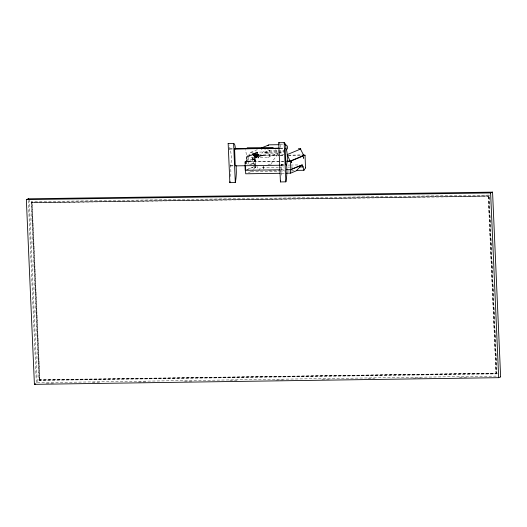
<?xml version="1.0" encoding="UTF-8"?>
<svg xmlns="http://www.w3.org/2000/svg" width="527" height="527" viewBox="0 0 527 527"><rect width="100%" height="100%" fill="white"/><g stroke="black" fill="none" stroke-linecap="round" stroke-linejoin="round"><path stroke-width="0.4" stroke-dasharray="2.63 1.98" d="M254.923 156.414L255.16 155.458L254.93 156.381M254.877 156.862C253.797 154.101 259.231 151.789 255.615 156.559L254.291 157.059M255.042 156.585L255.127 155.808M256.616 155.379L256.497 154.668L258.059 154.187L258.111 155.393L254.765 155.439L254.666 154.773M254.93 155.346L254.963 156.078L258.223 156.032L258.27 155.267L254.93 155.346C255.002 157.25 254.818 153.495 254.6 155.287L254.844 155.406M255.266 154.53L255.437 155.162L258.573 155.116L258.54 154.378L255.404 154.424L255.14 156.433L254.442 156.657L254.179 156.045L258.223 156.032M245.648 162.698L245.793 163.475L245.628 163.08M258.717 158.1L258.671 157L258.783 158.001M254.126 154.483L254.633 154.121L254.324 157.02M245.905 163.1L245.865 163.495M254.119 154.826L254.238 154.49M255.042 153.68L255.595 153.693L255.338 156.565L255.213 153.7M258.566 157.217L258.803 157.632M246.234 163.91L246.649 156.42L245.575 149.596M254.218 154.563L254.113 155.129M253.461 153.996L253.48 154.451M258.032 155.412L257.901 156.064L256.912 156.269L256.623 154.556L258.059 154.187M255.529 156.565L255.694 155.9L255.694 156.618M254.501 154.437L253.994 154.154L254.119 157.02L254.62 157.026L254.581 156.354L254.791 156.868L256.801 156.835L257.545 156.532L257.703 155.873L255.312 155.906M257.189 156.381L257.169 154.055L255.048 154.22M245.661 162.547L245.747 163.607M247.888 164.464L248.803 161.407L248.579 156.341L255.068 153.693M250.845 164.589L253.566 163.469L254.936 158.884L254.712 153.825L252.604 153.851L252.828 158.917L254.462 153.825M255.872 152.507L256.096 157.573L257.729 152.481L255.872 152.507L246.471 156.374L246.695 161.433L247.084 160.149M283.533 161.229L245.878 161.769L248.013 155.122L284.007 154.609M246.695 161.433L248.329 156.348L257.729 152.481M255.351 155.109C256.978 152.086 256.293 157.599 254.218 157.059L254.113 154.154M489.181 195.095L31.521 201.67L32.101 202.44L39.841 379.763L39.327 380.428L496.981 373.854M271.517 164.141C272.195 158.739 281.056 154.925 275.45 149.51M258.658 157.52L258.711 157.086L258.533 157.652M497.402 373.485L38.978 380.099L31.238 202.829L32.101 202.44M261.59 149.569L261.247 149.688M258.665 170.392L260.147 168.462L262.486 167.579L278.282 167.25M255.391 156.631L255.595 153.739L254.284 154.286M245.878 161.769L259.646 156.111L265.305 149.207M29.255 199.463L37.252 382.701L36.554 383.399M254.811 154.668L254.6 155.287M255.226 154.615C255.364 153.093 253.816 155.702 254.613 156.605M255.009 155.313L254.844 155.906M248.434 172.665L251.168 171.545L252.729 169.964M253.25 169.437L256.017 166.637M489.451 195.642L488.272 196.268L31.238 202.829M229.238 149.622A5.804 1.581 89.2 0 1 229.647 149.055L229.891 148.173A6.199 1.686 89.2 0 0 229.317 144.978M261.708 149.543L262.018 149.484M32.246 202.776L488.101 195.978L487.468 196.235M31.383 203.718L32.015 203.462L39.67 378.867L39.038 379.124M250.628 152.402L257.354 149.642M253.395 154.022L253.507 154.846L253.599 153.983M253.428 154.569L253.415 154.483M254.587 154.055L255.496 153.686M253.843 155.122L253.527 155.827L253.876 155.801M257.756 156.137C259.225 151.796 254.436 154.431 256.801 156.835M256.194 154.444L255.957 155.182M257.117 154.022L256.418 154.53L256.649 156.578M255.648 155.333L255.49 156.038M257.861 154.655L254.732 154.701M258.54 154.378L258.493 155.149L255.358 155.195L255.404 154.424M277.927 153.047L264.923 153.232L264.883 152.303L269.435 150.432L285.035 150.208M257.571 155.399L256.912 156.269M257.855 156.097L258.111 155.393M255.621 156.677L254.192 157.066M256.708 156.624L257.143 156.447M264.923 153.232L269.475 151.361L277.604 151.249M244.93 164.193L244.831 161.901L248.803 161.407M249.554 164.608L252.281 163.489L252.084 158.923L259.396 155.926L262.709 155.551M253.764 164.477L253.533 159.213L255.463 158.93L255.832 167.303L254.258 167.586L255.832 167.303M258.645 157.217L258.665 157.685M247.986 161.736L254.936 158.884L252.084 158.923M253.533 159.213L255.463 158.93M254.943 160.801L255.463 160.59L254.297 160.814L254.943 160.801L254.969 161.302L254.317 161.315L255.483 161.091L254.969 161.302M268.098 157.362L277.808 153.37M278.552 153.067L284.936 150.511M278.743 153.034L281.181 153.001L284.975 151.44M247.367 169.404L253.862 166.73L254.218 166.723L254.291 168.383M246.274 169.99L254.218 166.723M38.978 380.099L39.815 379.756L496.849 373.195L489.109 195.925L32.075 202.487M40.612 379.783L39.98 380.046L495.841 373.248M255.47 153.779L257.479 153.752M254.943 154.062L255.101 154.451M259.646 156.111A4.137 0.428 -2.5 0 1 264.113 155.61L260.318 155.933A4.684 0.481 -2.5 0 0 259.646 156.111L264.113 155.61L279.56 155.386M263.052 167.5L263.289 167.481M262.769 155.551L279.382 155.307M279.975 144.675L283.183 144.629M232.321 148.871L229.884 148.91A10.764 2.931 89.2 0 1 230.655 165.228L230.898 172.184A20.691 5.639 89.2 0 1 230.642 177.125M280.206 148.186L285.074 148.113M229.693 149.022L232.941 148.976M280.008 148.298L284.883 148.225M278.414 151.236L283.295 151.163M264.883 152.303L277.887 152.112M278.704 152.105L281.141 152.066L281.181 153.001M254.133 154.628L256.517 154.595M280.193 155.294L284.244 155.241M288.302 155.182L302.893 154.971M256.675 155.768L257.235 155.742L257.42 156.262M280.272 155.379L284.31 155.32M288.348 155.261L301.51 155.076M246.471 156.374L248.579 156.341M257.492 156.236L257.097 154.418M254.205 156.361L256.59 156.328M257.545 156.532L255.22 156.565L255.094 153.7M254.429 156.657L256.702 156.624M244.831 161.901L283.882 161.341M252.281 163.489L253.566 163.469M233.086 165.195L230.655 165.228A1.831 0.501 89.2 0 1 229.897 165.392M267.986 164.694L271.234 164.648M280.97 164.503L285.838 164.437M230.273 165.946L233.52 165.9M280.588 165.221L284.066 165.155M288.15 165.096L289.784 165.07M290.601 165.056L298.769 164.938M284.132 165.873L280.239 165.926A5.151 4.927 67.7 0 1 283.678 164.378M279.093 167.243L283.954 167.171M288.005 167.112L289.633 167.092M290.443 167.079L294.494 167.019M280.68 169.786L284.764 169.727M268.882 170.768L284.363 170.55M292.511 170.432L294.145 170.405M251.168 171.545L278.941 171.143M279.758 171.137L284.659 171.064M287.926 171.018L289.56 170.992M290.377 170.979L292.828 170.946M281.649 173.271L284.916 173.225M37.252 382.701L497.607 376.087M46.238 383.399L53.649 383.294M92.337 382.734L99.748 382.628M138.436 382.075L145.841 381.97M184.529 381.41L191.94 381.304M229.805 380.764L237.216 380.652M275.904 380.099L283.309 379.993M321.997 379.44L329.408 379.328M368.096 378.775L374.677 378.682M413.366 378.122L420.777 378.017M459.465 377.464L466.876 377.358M301.266 155.076L301.74 155.07M254.851 154.036L255.226 153.989M254.442 156.578L254.218 155.821M263.118 165.86L264.132 169.602M263.263 166.842L263.889 169.035M256.754 165.544L257.848 169.384M254.996 154.292L255.127 154.734M255.042 154.543L255.042 156.045M245.905 162.962L245.74 162.435L245.661 163.146M488.272 196.268L496.012 373.538M269.435 150.432L269.475 151.361M257.986 154.22L257.894 155.393L257.828 154.286M257.519 154.194L257.598 156.203M257.387 154.464L257.275 155.557L257.176 154.385M255.193 158.93L255.562 167.309M254.811 159.2L255.114 166.051M254.64 159.2L254.877 164.529M254.91 165.294L255.009 167.573M254.87 166.46L254.93 167.738M254.192 158.95L254.455 164.958M245.944 161.446L246.05 163.726M245.727 162.955L245.707 162.599L245.734 163.113M245.187 161.901L245.286 164.187M31.521 201.67L39.327 380.428M28.372 200.451L36.363 383.537M280.028 144.793A6.199 1.686 89.2 0 1 280.45 147.448L280.206 148.331A5.804 1.581 89.2 0 0 279.995 148.561M281.293 175.195A20.691 5.639 89.2 0 0 281.458 171.466L281.207 164.503A1.831 0.501 89.2 0 1 280.621 165.063M269.784 150.426A2.819 2.694 67.7 0 1 267.775 149.569M255.595 154.688L255.358 155.432L255.595 154.688M256.906 155.274L256.86 156.051L256.906 155.274M489.049 196.9L488.417 197.157L496.072 372.563L496.704 372.299L489.049 196.9M266.866 151.974L251.616 152.191A2.819 2.694 67.7 0 0 249.034 155.03A2.819 2.694 67.7 0 0 251.866 157.79L267.11 157.573A2.819 2.694 67.7 0 0 269.699 154.734A2.819 2.694 67.7 0 0 266.866 151.974"/><path stroke-width="0.79" d="M291.668 162.468L291.517 161.789L291.695 162.612M303.605 158.014L303.578 156.993L303.433 157.929M291.444 161.901L291.398 162.593M291.655 162.579L291.464 162.777M303.269 154.971L305.034 155.221L305.535 167.975L303.921 170.267L296.589 170.373M285.878 148.12L285.891 147.376A6.199 1.686 89.2 0 0 284.158 142.659L278.711 142.738L280.423 181.927L285.871 181.848A20.691 5.639 89.2 0 0 286.899 171.387L286.655 164.431A10.764 2.931 89.2 0 0 285.884 148.1L285.647 148.252A5.804 1.581 89.2 0 0 285.179 148.957L285.753 163.594A1.831 0.501 89.2 0 0 286.141 165.089A1.831 0.501 89.2 0 0 286.655 164.431M500.624 376.871L492.561 192.138L28.3 198.804L26.35 199.608L34.413 384.341L498.674 377.675L500.624 376.871L500.419 376.43M492.244 192.618L492.587 192.144L490.611 192.941L26.35 199.608M305.034 155.221L290.469 161.249L287.175 161.295M303.315 155.136L303.921 155.307A4.684 0.481 -2.5 0 1 303.763 155.478L290.002 161.137L287.281 154.556L300.831 148.963L298.328 148.733M261.833 147.804L268.553 145.037M291.655 162.415L291.635 161.914M286.398 169.701L290.838 169.635L302.393 164.892L303.921 170.267M290.634 173.146L296.095 170.9L302.037 164.892L290.482 169.641L290.634 173.146L286.55 173.199M34.413 384.341L35.711 383.808M236.129 165.893L236.346 172.112A20.691 5.639 89.2 0 1 235.312 182.566L229.864 182.645L228.158 143.463L233.599 143.384A6.199 1.686 89.2 0 1 235.338 148.094L235.088 148.976A5.804 1.581 89.2 0 0 234.62 149.681L235.194 164.319A1.831 0.501 89.2 0 0 235.898 165.728M279.172 144.688L269.541 144.826A2.819 2.694 67.7 0 0 267.604 145.742M247.17 147.784L273.217 147.547M234.752 148.838L279.389 148.199M234.561 148.95L279.198 148.311M286.767 161.183L290.002 161.137M235.951 165.86L279.778 165.234M299.362 166.947L303.414 166.894M279.863 169.793L245.2 170.293L244.963 164.951M280.015 173.297L245.707 173.791L245.318 164.951M28.3 198.804L28.662 198.962M300.68 149.069L299.955 148.752M302.518 155.281L303.763 155.478L300.515 149.121M305.397 167.362L305.581 167.81M490.611 192.941L498.674 377.675M291.51 162.309L291.556 161.973L291.517 162.468M290.469 161.249L290.838 169.635M284.158 142.659L285.871 181.848M233.599 143.384L235.312 182.566M280.614 180.899A20.691 5.639 89.2 0 1 280.423 181.927M278.711 142.738A6.199 1.686 89.2 0 1 279.33 143.107M230.062 181.624A20.691 5.639 89.2 0 1 229.864 182.645M228.158 143.463A6.199 1.686 89.2 0 1 228.566 143.614M284.791 144.609A2.819 2.694 67.7 0 1 286.464 149.747M303.387 155.136A3.636 0.375 -2.5 0 1 303.763 155.478M303.578 157.178L303.545 157.955L303.578 157.178"/></g></svg>
